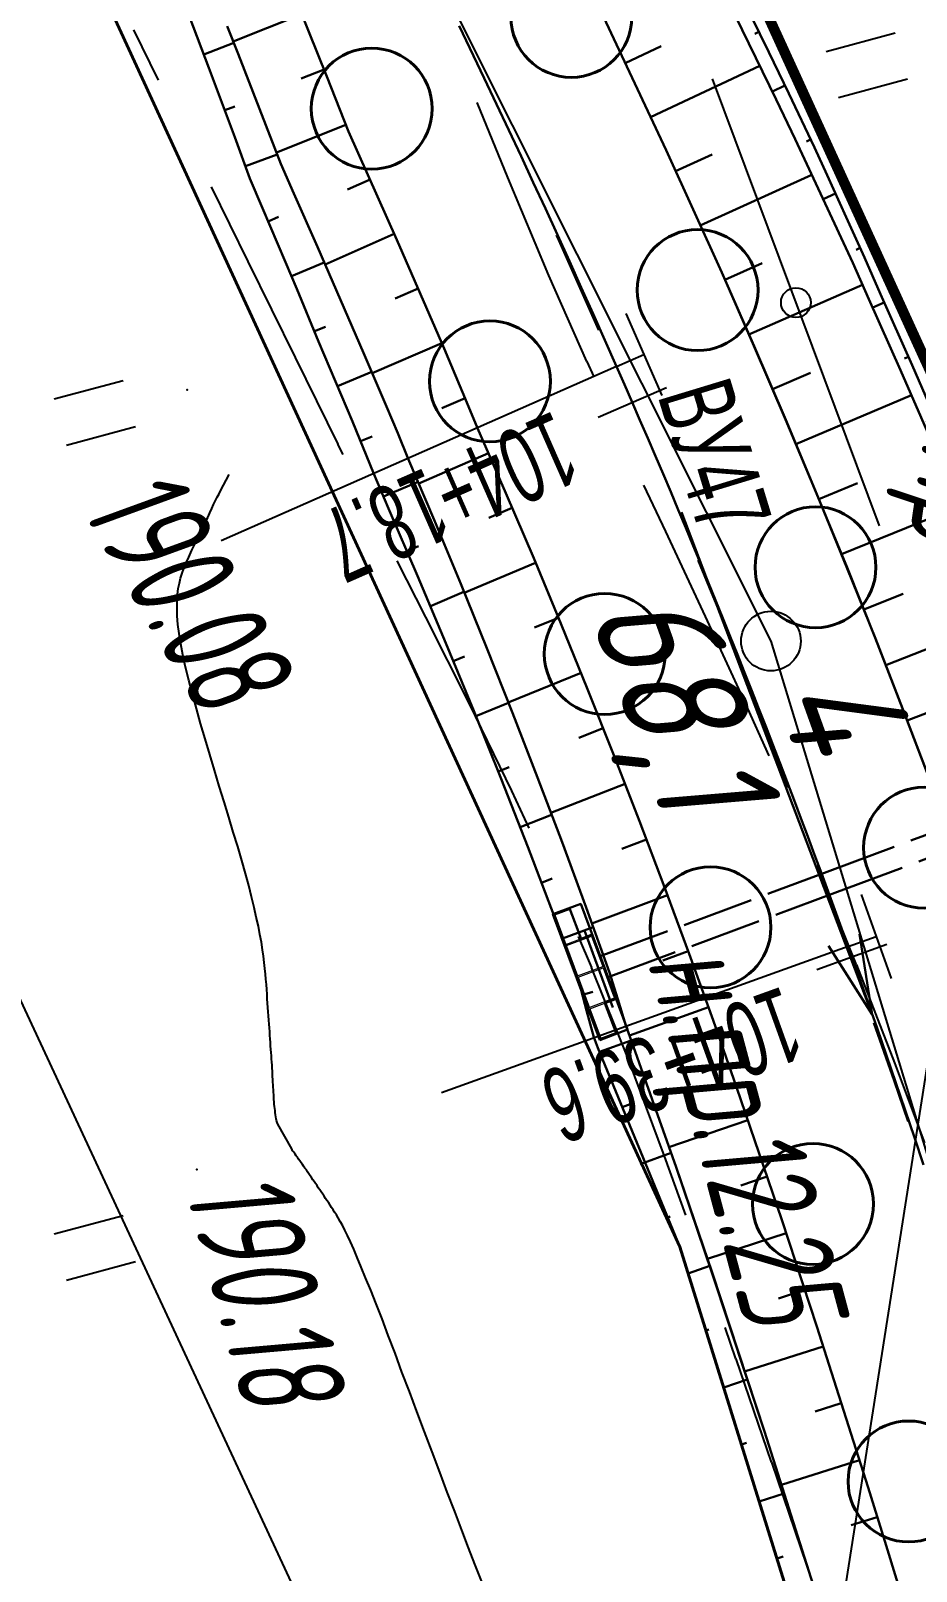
# Model space of a CAD drawing. Header units: millimetres. Extents: x -1799 to 6962, y -1020 to 4121.
# Drawn here: x 5733.6 to 5763.3, y 1065.3 to 1117 of the extents above; entities that cross this region are included whole.
import ezdxf

# ---------------------------------------------------------------- set-up
doc = ezdxf.new("R2010")
doc.units = ezdxf.units.MM
for name, pattern in [('ACAD_ISO02W100', [15, 12, -3]), ('CONTI', [0]), ('STROT', [1.7, 0.5, -1.2])]:
    doc.linetypes.add(name, pattern=pattern)
for name, color, linetype, lineweight in [('10', 1, 'Continuous', 35), ('КОПИЯ_ОСЬ_13_ОТКОСЫ', 7, 'Continuous', 30), ('Огражд-перила', 1, 'ограждение2', 40), ('ОСЬ_ВЕРХ_ПОКРЫТИЯ_ГРАНИЦЫ_ПОЛОС', 7, 'Continuous', 30), ('ОСЬ_ВЕРХ_ПОКРЫТИЯ_ОСЬ', 1, 'Continuous', 30), ('Ось_примыкания', 1, 'Continuous', 35), ('Трубы мет.', 7, 'ACAD_ISO02W100', 30), ('Уклоны ПЧ', 5, 'Continuous', 30)]:
    doc.layers.add(name, color=color, linetype=linetype, lineweight=lineweight)
for name, color, linetype in [('_Ростелеком', 6, 'Continuous'), ('GOR_BDEFAULT', 212, 'CONTI'), ('NAD_MDEFAULT', 7, 'CONTI'), ('PI_OTDEFAULT', 172, 'CONTI'), ('PI_TTDEFAULT', 5, 'CONTI'), ('PLN_O', 7, 'CONTI'), ('SIT_LDEFAULT', 7, 'CONTI'), ('ZAPSKDEFAULT', 7, 'CONTI'), ('КОПИЯ_ОСЬ_ТАНГЕНСЫ', 1, 'Continuous'), ('ОСЬ_ВЕРХ_ПОКРЫТИЯ_ОТКОСЫ', 7, 'Continuous'), ('ОСЬ_ВЕРХ_ПОКРЫТИЯ_ПИКЕТЫ', 1, 'Continuous'), ('ОСЬ_ВЕРХ_ПОКРЫТИЯ_РАЗБИВКА_КРИВ', 1, 'Continuous'), ('ОСЬ_ВЕРХ_ПОКРЫТИЯ_ТАНГЕНСЫ', 1, 'Continuous'), ('разметка', 7, 'Continuous')]:
    doc.layers.add(name, color=color, linetype=linetype)
doc.styles.add('eskd', font='spds.shx', dxfattribs={"width": 1.2, "oblique": 15})
doc.styles.get("Standard").update_dxf_attribs({"font": 'arial.ttf'})
doc.styles.add('STYLE1', font='romand.shx', dxfattribs={"width": 0.9})
doc.styles.add('ГОСТ', font='', dxfattribs={"oblique": 15, "height": 4})
doc.styles.get('ГОСТ').set_extended_font_data('GOST type A')
doc.linetypes.add('кабель_связи_проект.', pattern='A,10,-1,["/",STYLE1,S=3,R=0,X=0,Y=-1.5],-4.1', length=15.1)
doc.linetypes.add('ограждение2', pattern='A,0.25,-0.1,[132,ltypeshp.shx,S=0.1,R=0,X=-0.1,Y=0],-0.1,1', length=1.45)

# ---------------------------------------------------------------- blocks, each defined once
blk = doc.blocks.new('BL_2011')
at = {"color": 0}
for p, q in [((0, 0), (0, 2.4)), ((1.6, 0), (1.6, 2.4))]:
    blk.add_line(p, q, dxfattribs=at)
blk = doc.blocks.new('7')
at = {"layer": 'Огражд-перила', "linetype": 'Continuous'}
blk.add_circle((0, 0), 2.027904030661224, dxfattribs=at)
blk = doc.blocks.new('A$C76A07AE2')
at = {"layer": 'Трубы мет.', "linetype": 'Continuous', "lineweight": 0}
for p, q in [((-18.87840647692792, 44.19905516544122), (-8, 44.19905516544122)), ((-18.87840647692792, 44.19905516544122), (-18.87840647692792, 23)), ((-4, 45), (-1.31115583286828, 45)), ((-18.87840647692792, 23), (0, 23)), ((-18.87840647692792, 22.12580779610971), (-0.8784064769279212, 22.12580779610971)), ((-18.87840647692792, 22.12580779610971), (-18.87840647692792, 21.83810993243969)), ((-18.87840647692792, 21.83810993243969), (-18.87840647692792, 0.5)), ((-0.8784064769279212, 22.12580779610971), (-0.8784064769279212, 0.5)), ((-18.87840647692792, -0.5), (-18.87840647692792, -20.47289158750209)), ((-0.8784064769279212, -0.5), (-0.8784064769279212, -20.47289158750209)), ((-18.87840647692792, -20.47289158750209), (-18.87840647692792, -22.01799220702105)), ((-0.8784064769279212, -20.47289158750209), (-0.8784064769279212, -22.01799220702105)), ((-18.87840647692792, -22.01799220702105), (-0.8784064769279212, -22.01799220702105)), ((-18.87840647692792, -23), (0, -23)), ((-18.87840647692792, -23), (-18.87840647692792, -44.07454179760407)), ((-18.87840647692792, -44.07454179760407), (-8, -44.07454179760407))]:
    blk.add_line(p, q, dxfattribs=at)
at = {"layer": 'Трубы мет.', "linetype": 'Continuous'}
blk.add_lwpolyline([(-20, -45), (0, -45), (0, 45), (-20, 45)], close=True, dxfattribs=at)
for points in [[(-8, 45), (-8, 23), (0, 23)], [(-8, -45), (-8, -23), (0, -23)]]:
    blk.add_lwpolyline(points, dxfattribs=at)
at = {"layer": 'Трубы мет.', "linetype": 'Continuous', "lineweight": 0}
for points in [[(-18.87840647692792, 0.5), (-0.8784064769279212, 0.5)], [(-18.87840647692792, -0.5), (-0.8784064769279212, -0.5)]]:
    blk.add_lwpolyline(points, dxfattribs=at)
blk = doc.blocks.new('Стрелка')
at = {"layer": 'Уклоны ПЧ', "ltscale": 2}
for points in [[(-0.02342005360436872, -0.04794833697465961), (-0.02342005360436872, 17.97170368749525)], [(-0.02342005360436872, -0.04794833697465961), (-0.5784949510263147, 2.621650927669716)], [(-0.02342005360436872, -0.04794833697465961), (0.5316548438175772, 2.621650927669716)]]:
    blk.add_lwpolyline(points, dxfattribs=at)

msp = doc.modelspace()

# ---------------------------------------------------------------- linework, layer by layer
at = {"layer": '10'}
for points in [[(5791.355964376251, 869.7934807356569), (5791.985964376139, 953.6034807352471), (5769.205964376344, 1029.843480735471), (5768.895964376288, 1032.773480736104), (5755.345964376475, 1076.213480735582), (5685.505964376158, 1227.893480735284), (5683.115964376493, 1232.243480735843), (5612.565964376214, 1360.393480735284), (5593.2659643764, 1384.303480735433), (5577.575964376456, 1419.603480735247), (5542.445964376102, 1502.973480735359), (5552.865964376493, 1504.53348073588), (5516.085964376232, 1583.56348073521), (5516.085964376232, 1583.56348073521), (5485.165964376307, 1652.333480735694), (5455.385964376512, 1713.543480735657), (5448.065964376214, 1728.593480735471), (5415.885964376512, 1791.103480735247), (5411.505964376158, 1799.603480735247), (5401.585964376232, 1796.883480735508), (5363.485964376139, 1869.853480735247), (5344.985964376139, 1914.953480735806)], [(5805.165964376307, 883.4134807357686), (5805.085964376232, 913.5634807352099), (5805.045964376195, 928.3434807354706), (5804.145964376288, 942.5334807358804), (5801.995964376381, 976.2034807358059), (5801.095964376475, 992.8634807359549), (5771.790660616893, 1087.984515807045), (5771.790660616893, 1087.984515807045), (5731.2659643764, 1176.633480735508), (5724.615964376493, 1174.123480735731), (5696.165964376307, 1233.163480735769), (5688.975964376363, 1246.273480736104), (5623.545964376195, 1365.603480735247), (5585.295964376195, 1451.763480735396), (5562.865964376493, 1510.433480735322), (5555.115964376493, 1526.56348073521), (5526.335964376232, 1586.473480735359)], [(5516.085964376232, 1583.56348073521), (5552.865964376493, 1504.53348073588), (5542.445964376102, 1502.973480735359), (5577.575964376456, 1419.603480735247), (5593.2659643764, 1384.303480735433), (5612.565964376214, 1360.393480735284), (5683.115964376493, 1232.243480735843), (5685.505964376158, 1227.893480735284), (5755.345964376475, 1076.213480735582), (5768.895964376288, 1032.773480736104), (5769.205964376344, 1029.843480735471), (5791.985964376139, 953.6034807352471), (5791.355964376251, 869.7934807356569)]]:
    msp.add_lwpolyline(points, dxfattribs=at)
at = {"layer": '_Ростелеком', "linetype": 'кабель_связи_проект.', "ltscale": 0.25, "const_width": 0.35}
msp.add_lwpolyline([(5805.165964376307, 883.4134807357686), (5805.085964376232, 913.5634807352099), (5805.125964376386, 928.3534807352471), (5804.145964376288, 942.5334807358804), (5802.829757305686, 963.1458956519264), (5800.305473025141, 992.7465754443901), (5792.145285991437, 1019.931911062834), (5784.684153753517, 1044.070788457443), (5777.412903898783, 1068.665277860512), (5777.412903898783, 1068.665277860512), (5771.790660616893, 1087.984515807045), (5754.125367967799, 1126.627863044304), (5733.428006614684, 1166.088191697759), (5716.026414358881, 1200.551868101035), (5697.96872202532, 1233.5746692069), (5674.586269444591, 1278.941700580915), (5654.913125594418, 1314.592563434889)], dxfattribs=at)
at = {"layer": 'GOR_BDEFAULT', "color": 212, "elevation": 190, "flags": 128}
msp.add_lwpolyline([(5753.131700376407, 1051.389214735863), (5752.911700376435, 1051.919213734952), (5752.711700376423, 1052.389214735863), (5752.54170037644, 1052.809212735307), (5752.401700376426, 1053.169213734952), (5752.29170037644, 1053.479210735683), (5752.191700376405, 1053.749215735507), (5752.121700376398, 1053.979210735683), (5752.0617003764, 1054.179215735209), (5752.03170037643, 1054.349213735585), (5752.001700376402, 1054.489212735009), (5751.981700376442, 1054.599213735585), (5751.981700376442, 1054.70921473523), (5751.981700376442, 1054.799218735111), (5751.991700376451, 1054.879212735606), (5751.991700376451, 1054.949212734972), (5752.001700376402, 1055.029213735287), (5752.011700376412, 1055.109215734911), (5752.021700376421, 1055.189217735467), (5752.03170037643, 1055.26921173503), (5752.04170037644, 1055.349213735585), (5752.051700376449, 1055.429215735209), (5752.051700376449, 1055.51921173503), (5752.0617003764, 1055.599213735585), (5752.071700376409, 1055.679215735209), (5752.081700376419, 1055.76921173503), (5752.091700376428, 1055.859215734911), (5752.101700376437, 1055.939217735467), (5752.111700376447, 1056.029213735287), (5752.121700376398, 1056.119217735169), (5752.131700376407, 1056.20921473523), (5752.131700376407, 1056.299218735111), (5752.141700376416, 1056.399216735189), (5752.151700376426, 1056.489212735009), (5752.161700376435, 1056.579216734891), (5752.171700376444, 1056.679215735209), (5752.181700376395, 1056.779213735287), (5752.191700376405, 1056.869217735169), (5752.191700376405, 1056.969216735487), (5752.201700376414, 1057.069214735565), (5752.211700376423, 1057.169213734952), (5752.221700376433, 1057.279213735287), (5752.231700376442, 1057.379212735606), (5752.241700376451, 1057.489212735009), (5752.241700376451, 1057.589211735328), (5752.251700376402, 1057.699212734972), (5752.261700376412, 1057.809212735307), (5752.271700376421, 1057.919213734952), (5752.28170037643, 1058.029213735287), (5752.28170037643, 1058.139214735863), (5752.29170037644, 1058.249215735507), (5752.29170037644, 1058.369217735169), (5752.29170037644, 1058.479210735683), (5752.29170037644, 1058.589211735328), (5752.28170037643, 1058.699212734972), (5752.271700376421, 1058.819214735565), (5752.261700376412, 1058.929215735209), (5752.241700376451, 1059.039216734854), (5752.221700376433, 1059.149216735189), (5752.201700376414, 1059.249215735507), (5752.161700376435, 1059.359215734911), (5752.131700376407, 1059.469216735487), (5752.081700376419, 1059.569214735565), (5752.04170037644, 1059.669213734952), (5751.981700376442, 1059.76921173503), (5751.931700376395, 1059.869217735169), (5751.871700376398, 1059.969216735487), (5751.801700376449, 1060.069214735565), (5751.741700376451, 1060.159211734695), (5751.671700376444, 1060.249215735507), (5751.601700376437, 1060.349213735585), (5751.53170037643, 1060.439217735467), (5751.461700376423, 1060.529213735287), (5751.381700376407, 1060.619217735169), (5751.3117003764, 1060.70921473523), (5751.241700376451, 1060.789216734854), (5751.171700376444, 1060.879212735606), (5751.091700376428, 1060.95921473523), (5751.021700376421, 1061.049218735111), (5750.951700376414, 1061.129212735606), (5750.881700376407, 1061.20921473523), (5750.821700376409, 1061.289216734854), (5750.751700376402, 1061.369217735169), (5750.681700376395, 1061.449212734972), (5750.611700376447, 1061.529213735287), (5750.551700376449, 1061.609215734911), (5750.481700376442, 1061.689217735467), (5750.421700376444, 1061.759217735765), (5750.351700376437, 1061.839211735328), (5750.29170037644, 1061.909211734695), (5750.231700376442, 1061.979210735683), (5750.161700376435, 1062.059212735307), (5750.101700376437, 1062.129212735606), (5750.04170037644, 1062.219216735487), (5749.971700376433, 1062.309212735307), (5749.901700376426, 1062.409211734695), (5749.821700376409, 1062.539216734854), (5749.731700376442, 1062.679215735209), (5749.641700376416, 1062.859215734911), (5749.54170037644, 1063.049218735111), (5749.431700376395, 1063.289216734854), (5749.301700376449, 1063.559212735307), (5749.171700376444, 1063.859215734911), (5749.021700376421, 1064.20921473523), (5748.851700376437, 1064.609215734911), (5748.671700376444, 1065.059212735307), (5748.471700376433, 1065.569214735565), (5748.251700376402, 1066.119217735169), (5748.03170037643, 1066.70921473523), (5747.79170037644, 1067.329216734891), (5747.54170037644, 1067.979210735683), (5747.29170037644, 1068.649216735189), (5747.03170037643, 1069.329216734891), (5746.78170037643, 1070.009217735765), (5746.521700376421, 1070.689217735467), (5746.271700376421, 1071.359215734911), (5746.021700376421, 1072.009217735765), (5745.79170037644, 1072.639214735863), (5745.5617003764, 1073.239212735009), (5745.351700376437, 1073.789216734854), (5745.151700376426, 1074.299218735111), (5744.971700376433, 1074.759217735765), (5744.801700376449, 1075.169213734952), (5744.651700376426, 1075.529213735287), (5744.521700376421, 1075.849213735585), (5744.401700376426, 1076.129212735606), (5744.29170037644, 1076.379212735606), (5744.191700376405, 1076.589211735328), (5744.101700376437, 1076.76921173503), (5744.021700376421, 1076.929215735209), (5743.951700376414, 1077.059212735307), (5743.881700376407, 1077.179215735209), (5743.821700376409, 1077.279213735287), (5743.761700376412, 1077.369217735169), (5743.711700376423, 1077.449212734972), (5743.661700376435, 1077.529213735287), (5743.611700376447, 1077.609215734911), (5743.5617003764, 1077.679215735209), (5743.501700376402, 1077.759217735765), (5743.451700376414, 1077.829216734891), (5743.411700376435, 1077.909211734695), (5743.361700376447, 1077.979210735683), (5743.3117003764, 1078.049218735111), (5743.261700376412, 1078.119217735169), (5743.211700376423, 1078.189217735467), (5743.171700376444, 1078.259217735765), (5743.121700376398, 1078.329216734891), (5743.071700376409, 1078.399216735189), (5743.03170037643, 1078.45921473523), (5742.981700376442, 1078.529213735287), (5742.941700376405, 1078.589211735328), (5742.891700376416, 1078.659211734695), (5742.851700376437, 1078.719216735487), (5742.8117003764, 1078.789216734854), (5742.761700376412, 1078.849213735585), (5742.721700376433, 1078.909211734695), (5742.681700376395, 1078.969216735487), (5742.641700376416, 1079.029213735287), (5742.591700376428, 1079.089211735328), (5742.551700376449, 1079.149216735189), (5742.511700376412, 1079.20921473523), (5742.471700376433, 1079.259217735765), (5742.431700376395, 1079.319214735565), (5742.391700376416, 1079.379212735606), (5742.351700376437, 1079.429215735209), (5742.321700376409, 1079.489212735009), (5741.851700376437, 1080.319214735565), (5741.831700376419, 1080.379212735606), (5741.8117003764, 1080.439217735467), (5741.801700376449, 1080.499215735507), (5741.79170037644, 1080.569214735565), (5741.771700376421, 1080.639214735863), (5741.761700376412, 1080.70921473523), (5741.761700376412, 1080.779213735287), (5741.751700376402, 1080.849213735585), (5741.741700376451, 1080.919213734952), (5741.731700376442, 1080.989212735009), (5741.731700376442, 1081.069214735565), (5741.721700376433, 1081.149216735189), (5741.721700376433, 1081.229210735683), (5741.721700376433, 1081.309212735307), (5741.711700376423, 1081.389214735863), (5741.711700376423, 1081.469216735487), (5741.701700376414, 1081.559212735307), (5741.701700376414, 1081.639214735863), (5741.691700376405, 1081.729210735683), (5741.691700376405, 1081.819214735565), (5741.681700376395, 1081.919213734952), (5741.671700376444, 1082.009217735765), (5741.671700376444, 1082.099213735585), (5741.661700376435, 1082.199212734972), (5741.661700376435, 1082.299218735111), (5741.651700376426, 1082.399216735189), (5741.641700376416, 1082.509217735765), (5741.641700376416, 1082.609215734911), (5741.631700376407, 1082.719216735487), (5741.621700376398, 1082.829216734891), (5741.611700376447, 1082.949212734972), (5741.611700376447, 1083.059212735307), (5741.601700376437, 1083.179215735209), (5741.591700376428, 1083.299218735111), (5741.581700376419, 1083.419213734952), (5741.571700376409, 1083.549218735111), (5741.5617003764, 1083.679215735209), (5741.551700376449, 1083.809212735307), (5741.54170037644, 1083.949212734972), (5741.53170037643, 1084.089211735328), (5741.521700376421, 1084.229210735683), (5741.511700376412, 1084.379212735606), (5741.501700376402, 1084.529213735287), (5741.491700376451, 1084.679215735209), (5741.481700376442, 1084.839211735328), (5741.471700376433, 1085.009217735765), (5741.451700376414, 1085.179215735209), (5741.441700376405, 1085.349213735585), (5741.421700376444, 1085.539216734854), (5741.401700376426, 1085.739212735009), (5741.371700376398, 1085.949212734972), (5741.341700376428, 1086.169213734952), (5741.301700376449, 1086.419213734952), (5741.251700376402, 1086.679215735209), (5741.201700376414, 1086.95921473523), (5741.131700376407, 1087.259217735765), (5741.0617003764, 1087.589211735328), (5740.971700376433, 1087.939217735467), (5740.881700376407, 1088.319214735565), (5740.771700376421, 1088.729210735683), (5740.641700376416, 1089.159211734695), (5740.511700376412, 1089.629212735606), (5740.361700376447, 1090.109215734911), (5740.211700376423, 1090.619217735169), (5740.051700376449, 1091.129212735606), (5739.891700376416, 1091.659211734695), (5739.731700376442, 1092.189217735467), (5739.571700376409, 1092.719216735487), (5739.411700376435, 1093.239212735009), (5739.261700376412, 1093.759217735765), (5739.121700376398, 1094.259217735765), (5738.991700376451, 1094.749215735507), (5738.871700376398, 1095.20921473523), (5738.761700376412, 1095.649216735189), (5738.671700376444, 1096.059212735307), (5738.601700376437, 1096.429215735209), (5738.54170037644, 1096.76921173503), (5738.501700376402, 1097.079216734891), (5738.481700376442, 1097.369217735169), (5738.471700376433, 1097.619217735169), (5738.471700376433, 1097.859215734911), (5738.491700376451, 1098.079216734891), (5738.511700376412, 1098.279213735287), (5738.551700376449, 1098.45921473523), (5738.591700376428, 1098.629212735606), (5738.641700376416, 1098.799218735111), (5738.701700376414, 1098.949212734972), (5738.761700376412, 1099.109215734911), (5738.831700376419, 1099.259217735765), (5738.901700376426, 1099.409211734695), (5738.971700376433, 1099.569214735565), (5739.051700376449, 1099.729210735683), (5739.121700376398, 1099.889214735863), (5739.201700376414, 1100.049218735111), (5739.271700376421, 1100.20921473523), (5739.351700376437, 1100.359215734911), (5739.421700376444, 1100.51921173503), (5739.501700376402, 1100.669213734952), (5739.571700376409, 1100.819214735565), (5739.641700376416, 1100.969216735487), (5739.701700376414, 1101.099213735585), (5739.761700376412, 1101.229210735683), (5739.821700376409, 1101.349213735585), (5739.881700376407, 1101.45921473523), (5739.931700376395, 1101.559212735307), (5740.221700376433, 1102.109215734911)], dxfattribs=at)
at = {"layer": 'PI_TTDEFAULT', "color": 5}
for p in [(5738.8117003764, 1104.949212734972, 190.083), (5739.141700376416, 1078.799218735111, 190.179)]:
    msp.add_point(p, dxfattribs=at)
at = {"layer": 'PLN_O'}
msp.add_line((5762.04170037644, 1100.379212735606), (5756.441700376405, 1115.369217735169), dxfattribs=at)
msp.add_circle((5759.241700376451, 1107.869217735169), 0.5, dxfattribs=at)
at = {"layer": 'SIT_LDEFAULT', "color": 7}
for p, q in [((5772.5617003764, 1139.099213735585), (5749.011700376412, 989.1892177354666)), ((5737.011700376412, 1117.01921173503), (5737.841700376428, 1115.329216734891)), ((5749.571700376409, 1112.059212735307), (5748.54170037644, 1114.579216734891)), ((5750.951700376414, 1108.779213735287), (5749.571700376409, 1112.059212735307)), ((5739.621700376398, 1111.749215735507), (5740.851700376437, 1109.249215735507)), ((5740.851700376437, 1109.249215735507), (5742.431700376395, 1106.029213735287)), ((5752.221700376433, 1105.899216735189), (5750.951700376414, 1108.779213735287)), ((5742.431700376395, 1106.029213735287), (5743.871700376398, 1103.119217735169)), ((5752.471700376433, 1105.379212735606), (5752.231700376442, 1105.899216735189)), ((5743.861700376447, 1103.119217735169), (5744.03170037643, 1102.779213735287)), ((5754.871700376398, 1100.189217735467), (5754.141700376416, 1101.749215735507)), ((5756.211700376423, 1097.339211735328), (5754.871700376398, 1100.189217735467)), ((5725.991700376451, 1099.979210735683), (5745.771700376421, 1057.499215735507)), ((5745.851700376437, 1099.20921473523), (5746.8117003764, 1097.319214735565)), ((5746.8117003764, 1097.319214735565), (5748.271700376421, 1094.419213734952)), ((5757.53170037643, 1094.479210735683), (5756.211700376423, 1097.339211735328)), ((5748.271700376421, 1094.419213734952), (5749.701700376414, 1091.499215735507)), ((5758.341700376428, 1092.669213734952), (5757.53170037643, 1094.479210735683)), ((5749.701700376414, 1091.499215735507), (5750.28170037643, 1090.249215735507)), ((5760.051700376449, 1088.719216735487), (5759.931700376395, 1088.999215735507)), ((5761.271700376421, 1085.669213734952), (5760.04170037644, 1088.719216735487)), ((5751.931700376395, 1086.609215734911), (5752.381700376407, 1085.579216734891)), ((5752.371700376398, 1085.579216734891), (5753.611700376447, 1082.489212735009)), ((5762.5617003764, 1082.379212735606), (5761.28170037643, 1085.669213734952)), ((5753.611700376447, 1082.489212735009), (5754.821700376409, 1079.249215735507)), ((5763.571700376409, 1079.699212734972), (5762.5617003764, 1082.379212735606)), ((5754.821700376409, 1079.249215735507), (5755.53170037643, 1077.26921173503)), ((5756.851700376437, 1073.499215735507), (5757.211700376423, 1072.449212734972)), ((5757.221700376433, 1072.449212734972), (5758.411700376435, 1068.989212735009)), ((5758.421700376444, 1068.989212735009), (5759.601700376437, 1065.539216734854)), ((5759.591700376428, 1065.539216734854), (5760.111700376447, 1064.049218735111))]:
    msp.add_line(p, q, dxfattribs=at)
at = {"layer": 'КОПИЯ_ОСЬ_13_ОТКОСЫ'}
for points in [[(5756.299274461557, 1119.363775242505), (5758.579547899057, 1114.68482016438), (5759.218708055307, 1113.345220555005), (5761.153278367807, 1109.20581625813), (5761.692829149057, 1107.981939305005), (5762.753376024057, 1105.604986180005), (5763.793415086557, 1103.21899985188), (5764.813922899057, 1100.82446860188), (5765.813922899057, 1098.421392430005), (5766.793415086557, 1096.01001547688), (5767.675247663117, 1093.214870361065), (5769.03593192492, 1089.559775079054), (5769.035962442498, 1089.55983611421), (5769.035657266717, 1089.55983611421), (5770.921344774057, 1084.254888523755), (5772.455036180307, 1079.63745688313), (5774.222126024057, 1074.103521336255), (5775.648395555307, 1069.50220297688), (5776.429645555307, 1066.769048680005), (5776.946247117807, 1064.94995688313)], [(5756.29940498886, 1119.363734420774), (5758.579464803313, 1114.684962448117), (5759.218747029876, 1113.345118698117), (5761.153347859954, 1109.205897506711), (5761.692685018157, 1107.98195951843), (5762.753140340423, 1105.604945358274), (5763.79354561386, 1103.219081100461), (5764.813778768157, 1100.824549850461), (5765.813778768157, 1098.421473678586), (5766.793515096282, 1096.010096725461), (5767.675247663117, 1093.214870361065), (5769.035879346755, 1089.559917362792), (5769.035879346755, 1089.559917362792), (5769.035879346755, 1089.559917362792), (5770.921444783782, 1084.254847702024), (5772.454922566985, 1079.637477096555), (5774.222195516204, 1074.103419479367), (5775.648159871673, 1069.502345260617)], [(5738.239896989524, 1119.170491393109), (5739.545210099875, 1115.73817938139), (5740.409864640891, 1113.421010191937), (5740.921018815696, 1112.031270201703), (5741.336607194602, 1111.033559020062), (5742.107389665305, 1109.230641539593), (5742.488386369407, 1108.32899969389), (5743.221647477805, 1106.569966490765), (5744.172346330344, 1104.326680357953), (5744.361067033469, 1103.878285582562), (5745.081770158469, 1102.125813658734), (5745.570387101829, 1100.962758238812), (5746.542631364524, 1098.710164244671), (5747.495847917258, 1096.44945257475), (5748.429975724875, 1094.180806334515), (5749.344953752219, 1091.904347594281), (5750.240705705344, 1089.620259459515), (5751.117185807883, 1087.328725035687), (5751.974317765891, 1085.029866393109), (5752.216657853782, 1084.137135680218), (5752.456083512961, 1083.243916686078), (5752.594679094016, 1082.881428893109), (5755.345964376475, 1076.213480735582), (5755.345964376475, 1076.213480735582), (5759.271592354673, 1063.628294065979)], [(5742.015075508893, 1119.152535088745), (5743.500427071393, 1115.455757744995), (5744.229430977643, 1113.608589776245), (5745.849548165143, 1109.979195244995), (5747.433044258893, 1106.333687432495), (5748.200622383893, 1104.52045501062), (5748.560973946393, 1103.65863860437), (5749.509704415143, 1101.48139251062), (5750.440856758893, 1099.296578057495), (5751.354430977643, 1097.10443938562), (5752.250427071393, 1094.90473235437), (5753.128356758893, 1092.69818938562), (5753.988708321393, 1090.484566338745), (5754.830993477643, 1088.26410735437), (5755.655700508893, 1086.036812432495), (5756.462341133893, 1083.80316985437), (5757.251403633893, 1081.56293547937), (5758.765563790143, 1077.117867119995), (5759.941833321393, 1073.540230401245), (5761.661559883893, 1068.14301360437), (5762.225524727643, 1066.336617119995), (5763.057555977643, 1063.644722588745)], [(5757.438656697845, 1118.099330123899), (5758.33294380722, 1116.261988815305), (5758.998898397063, 1114.878688034055), (5759.859585652923, 1113.074000534055), (5760.290982137298, 1112.142237838742), (5760.932186971282, 1110.73977201843), (5761.546872029876, 1109.379298385617), (5762.078671346282, 1108.149989303586), (5763.13909615097, 1105.769129928586), (5764.179379354095, 1103.379481491086), (5765.199490438079, 1100.981105026242), (5766.199368367767, 1098.574183639524), (5767.178891072845, 1096.158961471555), (5768.808391645065, 1094.757104038646), (5770.901671158392, 1089.134099425201), (5770.901671158392, 1089.134099425201), (5770.901671158392, 1089.134099425201), (5770.901671158392, 1089.134099425201), (5770.579558116393, 1085.944565017161), (5772.568875203704, 1079.674891647336), (5774.274166951751, 1074.119898971555), (5775.648159871673, 1069.502345260617)], [(5742.664001290143, 1117.545113213745), (5740.361266915143, 1116.61908782312)], [(5752.694293992807, 1117.64478110188), (5754.885700242807, 1112.97876547688), (5756.749958055307, 1108.87378500813), (5757.836872117807, 1106.40894125813), (5758.901813524057, 1103.934576023755), (5759.945270555307, 1101.45093344563), (5760.966754930307, 1098.95825766438), (5761.907184617807, 1096.60376547688), (5762.828571336557, 1094.241704930005), (5763.730426805307, 1091.87183188313), (5764.612262742807, 1089.49487875813), (5765.474567430307, 1087.11060141438), (5766.317340867807, 1084.719243992505), (5767.872028367807, 1080.156743992505), (5769.073688524057, 1076.501470555005), (5770.821735399057, 1071.015142430005), (5771.392536180307, 1069.186529148755), (5772.233356492807, 1066.46802328938), (5773.062458055307, 1063.76343344563)], [(5740.157165352643, 1117.134956963745), (5740.521911446393, 1116.213081963745), (5741.242614571393, 1114.36811126062), (5741.954528633893, 1112.524117119995), (5742.388610665143, 1111.531929619995), (5743.187927071393, 1109.736519463745), (5744.735290352643, 1106.18793547937), (5745.499938790143, 1104.38861907312), (5745.878356758893, 1103.488960869995), (5746.232848946393, 1102.633003838745), (5747.098571602643, 1100.58295501062), (5747.991638008893, 1098.434761651245), (5748.867614571393, 1096.27924407312), (5749.726501290143, 1094.11713469812), (5750.567809883893, 1091.94818938562), (5751.392516915143, 1089.772652276245), (5752.199157540143, 1087.590523369995), (5752.989196602643, 1085.40229094812), (5753.261169258893, 1084.51654876062), (5753.530700508893, 1083.63031829187), (5753.664977852643, 1083.264839776245), (5755.219177071393, 1078.884468682495), (5756.425231758893, 1075.351753838745), (5758.184020821393, 1070.010445244995), (5759.899352852643, 1064.62494719812)], [(5740.157301164329, 1117.135060484906), (5740.521925187766, 1116.212971861859), (5741.242552018821, 1114.368153746625), (5741.954557634055, 1112.524068053265), (5742.388471818625, 1111.532002623578), (5743.187849260032, 1109.736439879437), (5744.735487199485, 1106.187825377484), (5745.499967790305, 1104.388600523968), (5745.878401017844, 1103.488881285687), (5746.233015275657, 1102.632985289593), (5747.098493791282, 1100.582997496625), (5747.991514421165, 1098.434682066937), (5748.867445207297, 1096.279347594281), (5749.726255632102, 1094.117116148968), (5750.567884660422, 1091.948170836468), (5751.392286515891, 1089.772603209515), (5752.199400163352, 1087.590565856), (5752.989179826438, 1085.402180846234), (5753.261350846946, 1084.516652281781), (5753.530668473899, 1083.630421813031), (5753.66508314675, 1083.264851744671), (5755.219236589133, 1078.884480650921), (5756.425077653586, 1075.351735289593), (5758.183866716086, 1070.010487731), (5759.89913771218, 1064.62489813139)], [(5757.999478231048, 1116.947108444211), (5757.859219441985, 1116.878871139524)], [(5739.372740007102, 1116.191701109906), (5740.378996110618, 1116.574391539593)], [(5753.513629930307, 1115.90015219563), (5754.715778367807, 1116.46460532063)], [(5743.407653633893, 1115.68842376062), (5742.639098946393, 1115.382027276245)], [(5754.363727586557, 1114.089849461255), (5758.030231492807, 1115.81177328938)], [(5758.869961629485, 1115.14651029968), (5758.452481160735, 1114.945521530149)], [(5740.074781633079, 1114.318989928265), (5740.411009050071, 1114.444447691937)], [(5744.142516915143, 1113.82856047937), (5741.806579415143, 1112.90668547937)], [(5759.73186958847, 1113.341761764524), (5759.592465291595, 1113.275294479367)], [(5740.769407487571, 1112.443471129437), (5741.834425187766, 1112.83519476225)], [(5755.205036180307, 1112.275396336255), (5756.434528367807, 1112.83374594563)], [(5756.032184617807, 1110.45435141438), (5759.775348680307, 1112.15454672688)], [(5744.952575508893, 1112.000191338745), (5744.188903633893, 1111.65863860437)], [(5760.572262654876, 1111.526942428586), (5760.157254109954, 1111.337184127805)], [(5741.52528212136, 1110.592213805218), (5741.87309095925, 1110.740895445843)], [(5745.764587227643, 1110.17231047937), (5743.444274727643, 1109.14887297937)], [(5761.399289022063, 1109.705958541867), (5761.260647664642, 1109.643275436399)], [(5742.309477067649, 1108.752370055218), (5743.413557267844, 1109.218922789593)], [(5756.857379930307, 1108.63257407063), (5758.109333055307, 1109.189947117505)], [(5757.664997117807, 1106.80298422688), (5761.477497117807, 1108.470220555005)], [(5746.566833321393, 1108.34027922937), (5745.791930977643, 1108.003121026245)], [(5762.202633748626, 1107.874415573117), (5761.818814168548, 1107.701991256711)], [(5743.081068254172, 1106.907216246625), (5743.449842668235, 1107.06093328764)], [(5747.359802071393, 1106.50434172937), (5745.026305977643, 1105.50336516687)], [(5763.016384969329, 1106.047450241086), (5762.888058553313, 1105.990809616086)], [(5743.859495378196, 1105.064900572796), (5745.006132341086, 1105.550862486859)], [(5758.460407274057, 1104.967779148755), (5759.734821336557, 1105.51538657063)], [(5748.140563790143, 1104.662788994995), (5747.360778633893, 1104.332710869995)], [(5759.243610399057, 1103.12769125813), (5763.122516649057, 1104.764165867505)], [(5744.631773210227, 1103.220051939984), (5745.01568434304, 1103.377949889203)], [(5748.927184883893, 1102.82416594812), (5746.584411446393, 1101.80072844812)], [(5745.398145890891, 1101.372731383343), (5746.55914137429, 1101.860493834515)], [(5760.015094774057, 1101.28247641438), (5761.311481492807, 1101.819341648755)], [(5749.721618477643, 1100.98871672937), (5748.938415352643, 1100.65277922937)], [(5760.774372117807, 1099.432134617505), (5764.723590867807, 1101.03784750813)], [(5746.188917375266, 1099.535725768109), (5746.574506974875, 1099.701649840375)], [(5750.503356758893, 1099.14789641687), (5748.111755196393, 1098.14154876062)], [(5746.973081803977, 1097.695882018109), (5748.099561906516, 1098.171406920453)], [(5761.521442430307, 1097.57642172688), (5762.841754930307, 1098.102544773755)], [(5751.272888008893, 1097.30170501062), (5750.473571602643, 1096.97162688562)], [(5762.256305711557, 1095.71607016438), (5766.276813524057, 1097.28882407063)], [(5747.744581437766, 1095.850667174359), (5748.12115309304, 1096.006611998578)], [(5752.029723946393, 1095.45063079187), (5749.590270821393, 1094.462593682495)], [(5748.503385759055, 1094.000203307171), (5749.597517228782, 1094.444478209515)], [(5762.978473680307, 1093.85132407063), (5764.322223680307, 1094.366704930005)], [(5752.774352852643, 1093.59418547937), (5751.958923165143, 1093.27045501062)], [(5749.249448991477, 1092.144581969281), (5749.615171647727, 1092.290150816937)], [(5753.505798165143, 1091.73285735437), (5751.018981758893, 1090.764839776245)], [(5749.982755876243, 1090.283864195843), (5751.044065690696, 1090.697926695843)], [(5754.225036446393, 1089.86664641687), (5753.393981758893, 1089.549507744995)], [(5750.703260636985, 1088.418172057171), (5751.057966447532, 1088.553731139203)], [(5754.931579415143, 1087.99555266687), (5752.396911446393, 1087.04828704187)], [(5751.410917497336, 1086.547536070843), (5752.438978410422, 1086.932423766156)], [(5755.625427071393, 1086.119820244995), (5754.778259102643, 1085.809761651245)], [(5752.074812150657, 1084.659657652875), (5752.42794630593, 1084.755513365765)], [(5756.306579415143, 1084.239449151245), (5753.656188790143, 1083.28949797937)], [(5752.64442274636, 1082.744435484906), (5753.712171769797, 1083.132161314984)], [(5756.975036446393, 1082.35443938562), (5756.089294258893, 1082.043648369995)], [(5753.413863510601, 1080.896073446062), (5753.682951188743, 1080.993764098187)], [(5757.627868477643, 1080.457222588745), (5754.981384102643, 1079.55561126062)], [(5754.00965712136, 1078.984639342328), (5755.049711442649, 1079.362294371625)], [(5758.272888008893, 1078.564156182495), (5757.390563790143, 1078.263374932495)], [(5754.942224620443, 1077.191974597436), (5755.023267961204, 1077.220296080609)], [(5758.913024727643, 1076.66938079187), (5756.271911446393, 1075.80072844812)], [(5755.626951796856, 1075.312662023504), (5756.351911760032, 1075.566060240765)], [(5759.538024727643, 1074.76947844812), (5758.657653633893, 1074.47992766687)], [(5756.223653178904, 1073.399694640574), (5756.316755510032, 1073.431111510296)], [(5760.156188790143, 1072.867378838745), (5757.519470040143, 1072.027535088745)], [(5756.819364066332, 1071.489902689506), (5757.608991838157, 1071.756306822796)], [(5760.763610665143, 1070.96186126062), (5759.884704415143, 1070.681831963745)], [(5757.415564277509, 1069.578542011243), (5757.585691667258, 1069.634083922406)], [(5761.370544258893, 1069.05609954187), (5758.753356758893, 1068.222359307495)], [(5758.011167536353, 1067.669095106808), (5758.843076921165, 1067.940724547406)], [(5761.971618477643, 1067.148628838745), (5761.098083321393, 1066.87592376062)], [(5758.606765604383, 1065.759664843244), (5758.817960954368, 1065.828602965375)]]:
    msp.add_lwpolyline(points, dxfattribs=at)
at = {"layer": 'КОПИЯ_ОСЬ_ТАНГЕНСЫ'}
for p, q in [((5688.861700375865, 1235.129214736086), (5758.401700375844, 1096.519214735751)), ((5758.401700375844, 1096.519214735751), (5799.071700375856, 962.7592147359746))]:
    msp.add_line(p, q, dxfattribs=at)
msp.add_circle((5758.401700375844, 1096.519214735751), 1, dxfattribs=at)
at = {"layer": 'ОСЬ_ВЕРХ_ПОКРЫТИЯ_ГРАНИЦЫ_ПОЛОС'}
for points in [[(5742.015075508893, 1119.152535088745), (5743.500427071393, 1115.455757744995), (5744.229430977643, 1113.608589776245), (5745.849548165143, 1109.979195244995), (5747.433044258893, 1106.333687432495), (5748.200622383893, 1104.52045501062), (5748.560973946393, 1103.65863860437), (5749.509704415143, 1101.48139251062), (5750.440856758893, 1099.296578057495), (5751.354430977643, 1097.10443938562), (5752.250427071393, 1094.90473235437), (5753.128356758893, 1092.69818938562), (5753.988708321393, 1090.484566338745), (5754.830993477643, 1088.26410735437), (5755.655700508893, 1086.036812432495), (5756.462341133893, 1083.80316985437), (5757.251403633893, 1081.56293547937), (5758.765563790143, 1077.117867119995), (5759.941833321393, 1073.540230401245), (5761.661559883893, 1068.14301360437), (5762.225524727643, 1066.336617119995), (5763.057555977643, 1063.644722588745)], [(5752.694293992807, 1117.64478110188), (5754.885700242807, 1112.97876547688), (5756.749958055307, 1108.87378500813), (5757.833942430307, 1106.415044773755), (5758.896930711557, 1103.94702719563), (5759.937458055307, 1101.469732273755), (5760.956501024057, 1098.983404148755), (5761.898883836557, 1096.62476157063), (5762.821735399057, 1094.258306492505), (5763.725543992807, 1091.88452719563), (5764.609333055307, 1089.50317953938), (5765.473102586557, 1087.114751805005), (5766.317340867807, 1084.719243992505), (5767.872028367807, 1080.156743992505), (5769.073688524057, 1076.501470555005), (5770.821735399057, 1071.015142430005), (5771.392536180307, 1069.186529148755), (5772.233356492807, 1066.46802328938), (5773.062458055307, 1063.76343344563)]]:
    msp.add_lwpolyline(points, dxfattribs=at)
at = {"layer": 'ОСЬ_ВЕРХ_ПОКРЫТИЯ_ОСЬ'}
msp.add_lwpolyline([(5747.943532823594, 1117.146591559437), (5748.778777851529, 1115.400607975585), (5749.193718754259, 1114.526337910828), (5749.606748184227, 1113.65116321334), (5750.017773003734, 1112.775045284455), (5750.426699791287, 1111.897946162534), (5750.83343483104, 1111.019828543452), (5751.237884102835, 1110.140655812261), (5751.639953272805, 1109.260392078583), (5752.039547683855, 1108.379002196168), (5752.436572346904, 1107.496451809456), (5752.830931932587, 1106.612707369414), (5753.222530762878, 1105.727736170788), (5753.222530762878, 1105.727736170788, -0.01746000251), (5760.993372711508, 1086.276954271284), (5760.993372711508, 1086.276954271284), (5761.319361155425, 1085.365770864685), (5761.642503539109, 1084.453574221035), (5761.962891737416, 1083.540406564635), (5762.280617953404, 1082.626309268561), (5762.595774703057, 1081.71132288446), (5762.908454800034, 1080.795487165836), (5763.218751341667, 1079.878841104371), (5763.526757694179, 1078.961422948551)], format="xyb", dxfattribs=at)
at = {"layer": 'ОСЬ_ВЕРХ_ПОКРЫТИЯ_ОТКОСЫ'}
msp.add_lwpolyline([(5757.136676513337, 1081.888658269693), (5757.251403633893, 1081.56293547937), (5758.765563790143, 1077.117867119995), (5759.941833321393, 1073.540230401245), (5761.661559883893, 1068.14301360437), (5762.225524727643, 1066.336617119995), (5763.057555977643, 1063.644722588745), (5763.881286446393, 1060.958199151245), (5767.268981758893, 1051.54340422937), (5770.467223946393, 1041.010445244995), (5771.839782540143, 1036.45990813562), (5772.929138008893, 1032.81977141687), (5775.606872383893, 1023.71723235437)], dxfattribs=at)
at = {"layer": 'ОСЬ_ВЕРХ_ПОКРЫТИЯ_ПИКЕТЫ'}
for p, q in [((5752.603720849069, 1104.024866283325), (5754.895902622151, 1105.022815539886)), ((5759.939689870234, 1085.512420644437), (5762.293254252038, 1086.355471473572))]:
    msp.add_line(p, q, dxfattribs=at)
at = {"layer": 'ОСЬ_ВЕРХ_ПОКРЫТИЯ_РАЗБИВКА_КРИВ'}
for p, q in [((5753.532856838554, 1107.50360151605), (5754.742434899215, 1104.758256198292)), ((5753.222530762878, 1105.727736170788), (5754.137645868914, 1106.130928856705)), ((5753.222530762878, 1105.727736170788), (5739.953361725851, 1099.881442211022)), ((5761.426855503038, 1088.026837888558), (5762.441925744943, 1085.203784152319)), ((5760.993372711508, 1086.276954271284), (5747.348612981043, 1081.370781436016)), ((5760.993372711508, 1086.276954271284), (5761.934390623888, 1086.615311020439))]:
    msp.add_line(p, q, dxfattribs=at)
at = {"layer": 'ОСЬ_ВЕРХ_ПОКРЫТИЯ_ТАНГЕНСЫ'}
for p, q in [((5688.861700375865, 1235.129214736086), (5758.401700375844, 1096.519214735751)), ((5758.401700375844, 1096.519214735751), (5799.071700375856, 962.7592147359746))]:
    msp.add_line(p, q, dxfattribs=at)
msp.add_circle((5758.401700375844, 1096.519214735751), 1, dxfattribs=at)
at = {"layer": 'Ось_примыкания', "color": 0}
msp.add_line((5753.232964460776, 1080.530507236173), (5753.232964460776, 1080.530507236173), dxfattribs=at)
at = {"layer": 'разметка', "linetype": 'STROT', "lineweight": 30, "ltscale": 7}
msp.add_lwpolyline([(5312.419951080936, 2282.389592047234), (5316.248330236014, 2195.847462246579, 0.002559796335909504), (5318.528587321935, 2149.658473065508, 0.01482581485104546), (5323.043230571444, 2096.101309080062, 0.01026846316929855), (5326.556794219776, 2070.09333256298, 0.00912404488225515), (5335.38206139234, 2019.609944396106, 0.03020844163849281), (5352.494181355907, 1943.306114179467, 0.03104518826050361), (5370.983017266097, 1896.350219193299, 0.007877118138080627), (5388.832378658301, 1859.398221180228), (5485.717003133594, 1664.045008556371, -0.002973544320314526), (5496.159285259006, 1642.671319183347), (5549.563985624476, 1531.691856217955, -0.03039803624120341), (5568.217826139773, 1487.866110648413), (5596.285781411405, 1412.455364825589, 0.04634382968334985), (5628.252163394916, 1343.371454953601), (5666.656332017164, 1274.78566042186, -0.01136105926665252), (5709.242686284482, 1194.504991888453), (5740.219959055665, 1132.759812451352, -0.02222531508865343), (5757.306641797602, 1095.997857649264, -0.02209981590129591), (5770.196559998245, 1057.726974188735, -0.002394669231374273), (5778.875652900324, 1028.934648886708, -0.03632339240756253), (5794.376136395158, 962.0931287393096, -0.03836498102736813), (5797.847112697151, 870.9789609931531)], format="xyb", dxfattribs=at)
at = {"layer": 'Трубы мет.', "ltscale": 0.2}
for points in [[(5752.677125749246, 1085.95091388413), (5760.290674011989, 1088.785214300652), (5767.849866563376, 1091.599279681605)], [(5752.938785684304, 1085.248038305354), (5760.552333947047, 1088.082338721876), (5768.111526498376, 1090.896404102829)]]:
    msp.add_lwpolyline(points, dxfattribs=at)
at = {"layer": 'Трубы мет.', "linetype": 'Continuous'}
msp.add_lwpolyline([(5752.143100328956, 1086.814925288235), (5753.102520091235, 1084.237714834896)], dxfattribs=at)

# ---------------------------------------------------------------- block references
at = {"layer": 'ZAPSKDEFAULT', "color": 7, "rotation": 285}
for p in [(5760.253422376418, 1116.294339735446), (5734.351700376437, 1104.639214735863), (5734.351700376437, 1076.639214735863)]:
    msp.add_blockref('BL_2011', p, dxfattribs=at)
at = {"layer": 'Огражд-перила', "linetype": 'Continuous', "rotation": 187.5193726670877}
for p in [(5751.705578050702, 1117.449786393357), (5745.005815040358, 1114.37417593078), (5755.942053424058, 1108.289235543844), (5748.972691818848, 1105.227125678596), (5759.899478552494, 1098.996432586958), (5752.825501427995, 1096.088148917456), (5763.541476630237, 1089.591017498088), (5756.374531116724, 1086.922974165914), (5759.814996341776, 1077.644749281381), (5763.020594530486, 1068.339829371695)]:
    msp.add_blockref('7', p, dxfattribs=at)
at = {"layer": 'Трубы мет.', "lineweight": 30, "ltscale": 7, "xscale": 0.05000000000000002, "yscale": 0.05000000000000002, "zscale": 0.05000000000000002, "rotation": 20.41882125035954}
msp.add_blockref('A$C76A07AE2', (5752.807955717968, 1085.599476093811), dxfattribs=at)
at = {"layer": 'Уклоны ПЧ', "rotation": 20.79401895832023}
msp.add_blockref('Стрелка', (5761.807570063984, 1084.050129847054), dxfattribs=at)

# ---------------------------------------------------------------- texts
at = {"layer": 'NAD_MDEFAULT', "color": 7, "style": 'eskd', "oblique": 10, "width": 0.8}
for s, rotation, p in [('4пр', 261.621097, (5763.758253376416, 1105.001957735431)), ('н.пр.12.25', 285, (5754.240481376424, 1085.801375735005))]:
    msp.add_text(s, height=3.5, rotation=rotation, dxfattribs=at).set_placement(p)
at = {"layer": 'PI_OTDEFAULT', "color": 172, "style": 'eskd', "oblique": 10, "width": 0.8}
for s, rotation, p in [('190.08', 300.0000000000001, (5735.201700376414, 1101.009217735765)), ('190.18', 285, (5738.723134376409, 1078.166156735656))]:
    msp.add_text(s, height=3.5, rotation=rotation, dxfattribs=at).set_placement(p)
at = {"layer": 'КОПИЯ_ОСЬ_ТАНГЕНСЫ', "width": 0.6}
msp.add_text('ВУ47', height=2.5, rotation=286.912000859178, dxfattribs=at).set_placement((5754.587636167891, 1104.766360558023))
at = {"layer": 'ОСЬ_ВЕРХ_ПОКРЫТИЯ_РАЗБИВКА_КРИВ', "width": 0.6}
for s, rotation, p in [('104+18.7', 203.777921084288, (5751.136339341358, 1104.262196900708)), ('104+39.6', 199.776789823978, (5758.810006304071, 1084.960553448101))]:
    msp.add_text(s, height=2.5, rotation=rotation, dxfattribs=at).set_placement(p)
at = {"layer": 'ОСЬ_ВЕРХ_ПОКРЫТИЯ_ТАНГЕНСЫ', "width": 0.6}
msp.add_text('ВУ47', height=2.5, rotation=286.912000859178, dxfattribs=at).set_placement((5754.587636167891, 1104.766360558023))
at = {"layer": 'Уклоны ПЧ', "style": 'ГОСТ', "oblique": 15}
for s, p in [('68,1', (5752.255225247596, 1097.520367598546)), ('4', (5758.490307726906, 1094.763727002231))]:
    msp.add_text(s, height=4, rotation=289.7743588143941, dxfattribs=at).set_placement(p)

doc.saveas('drawing.dxf')
